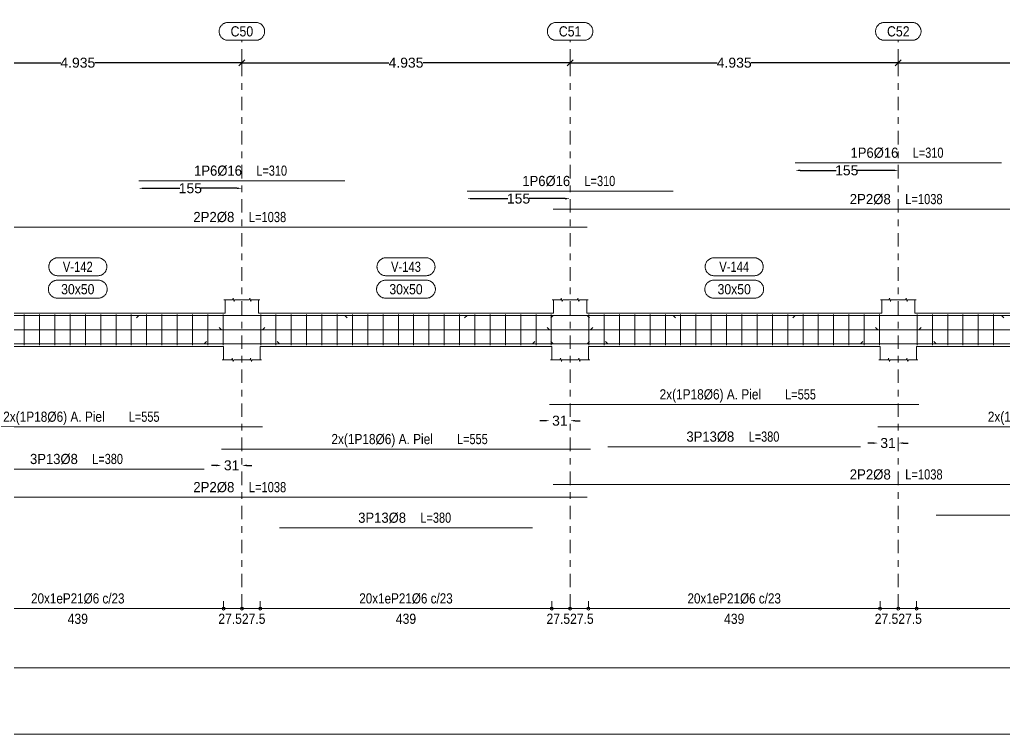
# Model space of a CAD drawing. Header units: millimetres. Extents: x 2 to 158, y -69 to 77.
# Drawn here: x 81.11 to 95.91, y 2.99 to 13.73 of the extents above; entities that cross this region are included whole.
import ezdxf
from ezdxf.enums import TextEntityAlignment as Align

# ---------------------------------------------------------------- set-up
doc = ezdxf.new("R2010")
doc.units = ezdxf.units.MM
doc.linetypes.add('CYPE_RAYAPUNTO', pattern=[0.4125, 0.2025, -0.105, 0, -0.105])
for name, color, linetype, lineweight in [('ALZ_ARM_LONG_ARM_TEXTOS', 3, 'Continuous', 9), ('ALZ_ARM_LONG_TXT_LONG', 3, 'Continuous', 9), ('ALZ_ARM_TRANS_TXT_EST', 3, 'Continuous', 9), ('ALZ_CONT_NUDOS', 122, 'Continuous', 9), ('ALZ_CONT_VIG_HORMIGON', 2, 'Continuous', 9), ('ALZ_COT_COT_ARM', 3, 'Continuous', 0), ('ALZ_COT_COT_EST', 3, 'Continuous', 0), ('ALZ_COT_COT_LIN_APOYOS', 2, 'CYPE_RAYAPUNTO', 0), ('ALZ_COT_LONGITUD_PROYECTADA', 122, 'Continuous', 0), ('ALZ_COT_TEXTOS_ESTRIBOS', 122, 'Continuous', 0), ('ALZ_REF_COT_LIN_AUX_COTA', 2, 'CYPE_RAYAPUNTO', 9), ('ALZ_REF_REF_NOMBRE', 3, 'Continuous', 9), ('ALZ_REF_REF_REFERENCIA', 3, 'Continuous', 9), ('ALZ_REF_TEXTO_REF_NOMBRE', 3, 'Continuous', 9), ('ALZ_REF_TEXTO_REF_REFERENCIA', 3, 'Continuous', 9), ('ARM_LONGITUDINAL_Ø16', 212, 'Continuous', 9), ('ARM_LONGITUDINAL_Ø6', 151, 'Continuous', 9), ('ARM_LONGITUDINAL_Ø8', 32, 'Continuous', 9), ('ARM_TRANSVERSAL_Ø6', 151, 'Continuous', 9), ('RECUAD_LIMITES', 2, 'Continuous', 0), ('RECUAD_MARCO', 1, 'Continuous', 20)]:
    doc.layers.add(name, color=color, linetype=linetype, lineweight=lineweight)
doc.styles.add('CYPETXT_0.225_romans', font='arial.ttf', dxfattribs={"height": 0.15})
doc.styles.add('CYPETXT_romans', font='arial.ttf', dxfattribs={"height": 0.2})
doc.dimstyles.new('cype_arrow', dxfattribs={"dimtxt": 0.18, "dimasz": 0.075, "dimexe": 0.05625, "dimexo": 0.05625, "dimgap": 0, "dimtad": 0, "dimdec": 4, "dimzin": 0, "dimdsep": 46, "dimtxsty": 'CYPETXT_0.225_romans', "dimcen": 0.09, "dimadec": 0, "dimazin": 0, "dimtfac": 1, "dimtdec": 4, "dimtofl": 0, "dimtmove": 2, "dimatfit": 3, "dimfxl": 1, "dimtolj": 1, "dimtzin": 0, "dimarcsym": 0})
doc.dimstyles.new('cype_oblique', dxfattribs={"dimtxt": 0.18, "dimasz": 0.18, "dimexe": 0.05625, "dimexo": 0.05625, "dimgap": 0, "dimtad": 0, "dimdec": 4, "dimzin": 0, "dimdsep": 46, "dimtxsty": 'CYPETXT_0.225_romans', "dimblk": 'OBLIQUE', "dimtsz": 0.045, "dimcen": 0.09, "dimadec": 0, "dimazin": 0, "dimtfac": 1, "dimtdec": 4, "dimtofl": 0, "dimtmove": 2, "dimatfit": 3, "dimfxl": 1, "dimtolj": 1, "dimtzin": 0, "dimarcsym": 0})

# ---------------------------------------------------------------- blocks, each defined once
blk = doc.blocks.new('*D218')
at = {"layer": 'ALZ_COT_LONGITUD_PROYECTADA', "color": 0, "lineweight": -2, "transparency": 16777216}
for p, q in [((79.47, 13.041), (79.56, 13.131)), ((79.515, 13.086), (81.726, 13.086)), ((84.45, 13.086), (82.239, 13.086)), ((84.405, 13.041), (84.495, 13.131))]:
    blk.add_line(p, q, dxfattribs=at)
at = {"layer": 'Defpoints', "color": 0, "transparency": 16777216}
for p in [(79.515, 13.086), (79.515, 13.086), (84.45, 13.086)]:
    blk.add_point(p, dxfattribs=at)
at = {"layer": 'ALZ_COT_LONGITUD_PROYECTADA', "color": 0, "transparency": 16777216, "insert": (81.983, 13.086), "char_height": 0.15, "attachment_point": 5, "style": 'CYPETXT_0.225_romans'}
blk.add_mtext('\\A1;4.935', dxfattribs=at)
blk = doc.blocks.new('_OBLIQUE')
at = {"color": 0, "linetype": 'ByBlock', "lineweight": -2}
blk.add_line((-0.5, -0.5), (0.5, 0.5), dxfattribs=at)
blk = doc.blocks.new('*D219')
at = {"layer": 'ALZ_COT_LONGITUD_PROYECTADA', "color": 0, "lineweight": -2, "transparency": 16777216}
for p, q in [((84.405, 13.041), (84.495, 13.131)), ((84.45, 13.086), (86.661, 13.086)), ((89.385, 13.086), (87.174, 13.086)), ((89.34, 13.041), (89.43, 13.131))]:
    blk.add_line(p, q, dxfattribs=at)
at = {"layer": 'Defpoints', "color": 0, "transparency": 16777216}
for p in [(84.45, 13.086), (84.45, 13.086), (89.385, 13.086)]:
    blk.add_point(p, dxfattribs=at)
at = {"layer": 'ALZ_COT_LONGITUD_PROYECTADA', "color": 0, "transparency": 16777216, "insert": (86.918, 13.086), "char_height": 0.15, "attachment_point": 5, "style": 'CYPETXT_0.225_romans'}
blk.add_mtext('\\A1;4.935', dxfattribs=at)
blk = doc.blocks.new('*D220')
at = {"layer": 'ALZ_COT_LONGITUD_PROYECTADA', "color": 0, "lineweight": -2, "transparency": 16777216}
for p, q in [((89.34, 13.041), (89.43, 13.131)), ((89.385, 13.086), (91.596, 13.086)), ((94.32, 13.086), (92.109, 13.086)), ((94.275, 13.041), (94.365, 13.131))]:
    blk.add_line(p, q, dxfattribs=at)
at = {"layer": 'Defpoints', "color": 0, "transparency": 16777216}
for p in [(89.385, 13.086), (89.385, 13.086), (94.32, 13.086)]:
    blk.add_point(p, dxfattribs=at)
at = {"layer": 'ALZ_COT_LONGITUD_PROYECTADA', "color": 0, "transparency": 16777216, "insert": (91.853, 13.086), "char_height": 0.15, "attachment_point": 5, "style": 'CYPETXT_0.225_romans'}
blk.add_mtext('\\A1;4.935', dxfattribs=at)
blk = doc.blocks.new('*D221')
at = {"layer": 'ALZ_COT_LONGITUD_PROYECTADA', "color": 0, "lineweight": -2, "transparency": 16777216}
for p, q in [((94.275, 13.041), (94.365, 13.131)), ((94.32, 13.086), (96.531, 13.086)), ((99.255, 13.086), (97.044, 13.086)), ((99.21, 13.041), (99.3, 13.131))]:
    blk.add_line(p, q, dxfattribs=at)
at = {"layer": 'Defpoints', "color": 0, "transparency": 16777216}
for p in [(94.32, 13.086), (94.32, 13.086), (99.255, 13.086)]:
    blk.add_point(p, dxfattribs=at)
at = {"layer": 'ALZ_COT_LONGITUD_PROYECTADA', "color": 0, "transparency": 16777216, "insert": (96.788, 13.086), "char_height": 0.15, "attachment_point": 5, "style": 'CYPETXT_0.225_romans'}
blk.add_mtext('\\A1;4.935', dxfattribs=at)
blk = doc.blocks.new('*D229')
at = {"layer": 'ALZ_COT_COT_ARM', "color": 0, "lineweight": -2, "transparency": 16777216}
for p, q in [((84.068, 7.03), (83.993, 7.03)), ((84.525, 7.03), (84.6, 7.03))]:
    blk.add_line(p, q, dxfattribs=at)
at = {"layer": 'ALZ_COT_COT_ARM', "color": 0, "transparency": 16777216}
for points in [[(84.068, 7.042), (84.068, 7.017), (84.143, 7.03)], [(84.525, 7.042), (84.525, 7.017), (84.45, 7.03)]]:
    blk.add_solid(points, dxfattribs=at)
at = {"layer": 'Defpoints', "color": 0, "transparency": 16777216}
for p in [(84.143, 7.03), (84.45, 7.03), (84.45, 7.03)]:
    blk.add_point(p, dxfattribs=at)
at = {"layer": 'ALZ_COT_COT_ARM', "color": 0, "transparency": 16777216, "insert": (84.296, 7.03), "char_height": 0.15, "attachment_point": 5, "style": 'CYPETXT_0.225_romans'}
blk.add_mtext('\\A1;31', dxfattribs=at)
blk = doc.blocks.new('*D230')
at = {"layer": 'ALZ_COT_COT_ARM', "color": 0, "lineweight": -2, "transparency": 16777216}
for p, q in [((89.003, 7.702), (88.928, 7.702)), ((89.46, 7.702), (89.535, 7.702))]:
    blk.add_line(p, q, dxfattribs=at)
at = {"layer": 'ALZ_COT_COT_ARM', "color": 0, "transparency": 16777216}
for points in [[(89.003, 7.715), (89.003, 7.69), (89.078, 7.702)], [(89.46, 7.715), (89.46, 7.69), (89.385, 7.702)]]:
    blk.add_solid(points, dxfattribs=at)
at = {"layer": 'Defpoints', "color": 0, "transparency": 16777216}
for p in [(89.078, 7.702), (89.385, 7.702), (89.385, 7.702)]:
    blk.add_point(p, dxfattribs=at)
at = {"layer": 'ALZ_COT_COT_ARM', "color": 0, "transparency": 16777216, "insert": (89.231, 7.702), "char_height": 0.15, "attachment_point": 5, "style": 'CYPETXT_0.225_romans'}
blk.add_mtext('\\A1;31', dxfattribs=at)
blk = doc.blocks.new('*D231')
at = {"layer": 'ALZ_COT_COT_ARM', "color": 0, "lineweight": -2, "transparency": 16777216}
for p, q in [((93.938, 7.366), (93.863, 7.366)), ((94.395, 7.366), (94.47, 7.366))]:
    blk.add_line(p, q, dxfattribs=at)
at = {"layer": 'ALZ_COT_COT_ARM', "color": 0, "transparency": 16777216}
for points in [[(93.938, 7.378), (93.938, 7.353), (94.013, 7.366)], [(94.395, 7.378), (94.395, 7.353), (94.32, 7.366)]]:
    blk.add_solid(points, dxfattribs=at)
at = {"layer": 'Defpoints', "color": 0, "transparency": 16777216}
for p in [(94.013, 7.366), (94.32, 7.366), (94.32, 7.366)]:
    blk.add_point(p, dxfattribs=at)
at = {"layer": 'ALZ_COT_COT_ARM', "color": 0, "transparency": 16777216, "insert": (94.166, 7.366), "char_height": 0.15, "attachment_point": 5, "style": 'CYPETXT_0.225_romans'}
blk.add_mtext('\\A1;31', dxfattribs=at)
blk = doc.blocks.new('*D239')
at = {"layer": 'ALZ_COT_COT_ARM', "color": 0, "lineweight": -2, "transparency": 16777216}
for p, q in [((82.975, 11.198), (83.516, 11.198)), ((84.375, 11.198), (83.834, 11.198))]:
    blk.add_line(p, q, dxfattribs=at)
at = {"layer": 'ALZ_COT_COT_ARM', "color": 0, "transparency": 16777216}
for points in [[(82.975, 11.21), (82.975, 11.185), (82.9, 11.198)], [(84.375, 11.21), (84.375, 11.185), (84.45, 11.198)]]:
    blk.add_solid(points, dxfattribs=at)
at = {"layer": 'Defpoints', "color": 0, "transparency": 16777216}
for p in [(82.9, 11.198), (84.45, 11.198), (84.45, 11.198)]:
    blk.add_point(p, dxfattribs=at)
at = {"layer": 'ALZ_COT_COT_ARM', "color": 0, "transparency": 16777216, "insert": (83.675, 11.198), "char_height": 0.15, "attachment_point": 5, "style": 'CYPETXT_0.225_romans'}
blk.add_mtext('\\A1;155', dxfattribs=at)
blk = doc.blocks.new('*D240')
at = {"layer": 'ALZ_COT_COT_ARM', "color": 0, "lineweight": -2, "transparency": 16777216}
for p, q in [((87.91, 11.042), (88.451, 11.042)), ((89.31, 11.042), (88.769, 11.042))]:
    blk.add_line(p, q, dxfattribs=at)
at = {"layer": 'ALZ_COT_COT_ARM', "color": 0, "transparency": 16777216}
for points in [[(87.91, 11.054), (87.91, 11.029), (87.835, 11.042)], [(89.31, 11.054), (89.31, 11.029), (89.385, 11.042)]]:
    blk.add_solid(points, dxfattribs=at)
at = {"layer": 'Defpoints', "color": 0, "transparency": 16777216}
for p in [(87.835, 11.042), (89.385, 11.042), (89.385, 11.042)]:
    blk.add_point(p, dxfattribs=at)
at = {"layer": 'ALZ_COT_COT_ARM', "color": 0, "transparency": 16777216, "insert": (88.61, 11.042), "char_height": 0.15, "attachment_point": 5, "style": 'CYPETXT_0.225_romans'}
blk.add_mtext('\\A1;155', dxfattribs=at)
blk = doc.blocks.new('*D241')
at = {"layer": 'ALZ_COT_COT_ARM', "color": 0, "lineweight": -2, "transparency": 16777216}
for p, q in [((92.845, 11.467), (93.386, 11.467)), ((94.245, 11.467), (93.704, 11.467))]:
    blk.add_line(p, q, dxfattribs=at)
at = {"layer": 'ALZ_COT_COT_ARM', "color": 0, "transparency": 16777216}
for points in [[(92.845, 11.48), (92.845, 11.455), (92.77, 11.467)], [(94.245, 11.48), (94.245, 11.455), (94.32, 11.467)]]:
    blk.add_solid(points, dxfattribs=at)
at = {"layer": 'Defpoints', "color": 0, "transparency": 16777216}
for p in [(92.77, 11.467), (94.32, 11.467), (94.32, 11.467)]:
    blk.add_point(p, dxfattribs=at)
at = {"layer": 'ALZ_COT_COT_ARM', "color": 0, "transparency": 16777216, "insert": (93.545, 11.467), "char_height": 0.15, "attachment_point": 5, "style": 'CYPETXT_0.225_romans'}
blk.add_mtext('\\A1;155', dxfattribs=at)

msp = doc.modelspace()

# ---------------------------------------------------------------- linework, layer by layer
at = {"layer": 'ALZ_CONT_NUDOS'}
for p, q in [((84.20015, 9.32004), (84.20015, 9.52004)), ((84.70015, 9.32004), (84.70015, 9.52004)), ((89.13515, 9.32004), (89.13515, 9.52004)), ((89.63515, 9.32004), (89.63515, 9.52004)), ((94.07015, 9.32004), (94.07015, 9.52004)), ((94.57015, 9.32004), (94.57015, 9.52004)), ((84.17515, 9.32004), (84.20015, 9.32004)), ((84.72515, 9.32004), (84.70015, 9.32004)), ((89.11015, 9.32004), (89.13515, 9.32004)), ((89.66015, 9.32004), (89.63515, 9.32004)), ((94.04515, 9.32004), (94.07015, 9.32004)), ((94.59515, 9.32004), (94.57015, 9.32004)), ((84.17515, 8.82004), (84.17515, 8.62004)), ((84.72515, 8.82004), (84.72515, 8.62004)), ((89.11015, 8.82004), (89.11015, 8.62004)), ((89.66015, 8.82004), (89.66015, 8.62004)), ((94.04515, 8.82004), (94.04515, 8.62004)), ((94.59515, 8.82004), (94.59515, 8.62004))]:
    msp.add_line(p, q, dxfattribs=at)
for points in [[(84.18015, 9.52004), (84.31015, 9.52004), (84.31765, 9.54504), (84.33265, 9.49504), (84.34015, 9.52004), (84.47015, 9.52004)], [(84.43015, 9.52004), (84.56015, 9.52004), (84.56765, 9.54504), (84.58265, 9.49504), (84.59015, 9.52004), (84.72015, 9.52004)], [(89.11515, 9.52004), (89.24515, 9.52004), (89.25265, 9.54504), (89.26765, 9.49504), (89.27515, 9.52004), (89.40515, 9.52004)], [(89.36515, 9.52004), (89.49515, 9.52004), (89.50265, 9.54504), (89.51765, 9.49504), (89.52515, 9.52004), (89.65515, 9.52004)], [(94.05015, 9.52004), (94.18015, 9.52004), (94.18765, 9.54504), (94.20265, 9.49504), (94.21015, 9.52004), (94.34015, 9.52004)], [(94.30015, 9.52004), (94.43015, 9.52004), (94.43765, 9.54504), (94.45265, 9.49504), (94.46015, 9.52004), (94.59015, 9.52004)], [(84.15515, 8.62004), (84.29765, 8.62004), (84.30515, 8.64504), (84.32015, 8.59504), (84.32765, 8.62004), (84.47015, 8.62004)], [(84.43015, 8.62004), (84.57265, 8.62004), (84.58015, 8.64504), (84.59515, 8.59504), (84.60265, 8.62004), (84.74515, 8.62004)], [(89.09015, 8.62004), (89.23265, 8.62004), (89.24015, 8.64504), (89.25515, 8.59504), (89.26265, 8.62004), (89.40515, 8.62004)], [(89.36515, 8.62004), (89.50765, 8.62004), (89.51515, 8.64504), (89.53015, 8.59504), (89.53765, 8.62004), (89.68015, 8.62004)], [(94.02515, 8.62004), (94.16765, 8.62004), (94.17515, 8.64504), (94.19015, 8.59504), (94.19765, 8.62004), (94.34015, 8.62004)], [(94.30015, 8.62004), (94.44265, 8.62004), (94.45015, 8.64504), (94.46515, 8.59504), (94.47265, 8.62004), (94.61515, 8.62004)]]:
    msp.add_lwpolyline(points, dxfattribs=at)
at = {"layer": 'ALZ_CONT_VIG_HORMIGON'}
for p, q in [((79.79015, 9.32004), (84.17515, 9.32004)), ((84.72515, 9.32004), (89.11015, 9.32004)), ((89.66015, 9.32004), (94.04515, 9.32004)), ((94.59515, 9.32004), (98.98015, 9.32004)), ((79.79015, 8.82004), (84.17515, 8.82004)), ((84.72515, 8.82004), (89.11015, 8.82004)), ((89.66015, 8.82004), (94.04515, 8.82004)), ((94.59515, 8.82004), (98.98015, 8.82004))]:
    msp.add_line(p, q, dxfattribs=at)
at = {"layer": 'ALZ_COT_COT_EST'}
for p, q in [((84.17515, 4.87622), (84.17515, 4.98872)), ((84.45015, 4.87622), (84.45015, 4.98872)), ((84.72515, 4.87622), (84.72515, 4.98872)), ((89.11015, 4.87622), (89.11015, 4.98872)), ((89.38515, 4.87622), (89.38515, 4.98872)), ((89.66015, 4.87622), (89.66015, 4.98872)), ((94.04515, 4.87622), (94.04515, 4.98872)), ((94.32015, 4.87622), (94.32015, 4.98872)), ((94.59515, 4.87622), (94.59515, 4.98872))]:
    msp.add_line(p, q, dxfattribs=at)
for points in [[(79.79015, 4.87622), (84.17515, 4.87622), (84.17515, 4.98872)], [(84.17515, 4.87622), (84.45015, 4.87622), (84.45015, 4.98872)], [(84.45015, 4.87622), (84.72515, 4.87622), (84.72515, 4.98872)], [(84.72515, 4.87622), (89.11015, 4.87622), (89.11015, 4.98872)], [(89.11015, 4.87622), (89.38515, 4.87622), (89.38515, 4.98872)], [(89.38515, 4.87622), (89.66015, 4.87622), (89.66015, 4.98872)], [(89.66015, 4.87622), (94.04515, 4.87622), (94.04515, 4.98872)], [(94.04515, 4.87622), (94.32015, 4.87622), (94.32015, 4.98872)], [(94.32015, 4.87622), (94.59515, 4.87622), (94.59515, 4.98872)], [(94.59515, 4.87622), (98.98015, 4.87622), (98.98015, 4.98872)]]:
    msp.add_lwpolyline(points, dxfattribs=at)
for centre in [(84.17515, 4.87622), (84.17515, 4.87622), (84.45015, 4.87622), (84.45015, 4.87622), (84.72515, 4.87622), (84.72515, 4.87622), (89.11015, 4.87622), (89.11015, 4.87622), (89.38515, 4.87622), (89.38515, 4.87622), (89.66015, 4.87622), (89.66015, 4.87622), (94.04515, 4.87622), (94.04515, 4.87622), (94.32015, 4.87622), (94.32015, 4.87622), (94.59515, 4.87622), (94.59515, 4.87622)]:
    msp.add_circle(centre, 0.0225, dxfattribs=at)
at = {"layer": 'ALZ_COT_COT_LIN_APOYOS'}
for p, q in [((84.45015, 13.08585), (84.45015, 4.87622)), ((89.38515, 13.08585), (89.38515, 4.87622)), ((94.32015, 13.08585), (94.32015, 4.87622))]:
    msp.add_line(p, q, dxfattribs=at)
at = {"layer": 'ALZ_REF_COT_LIN_AUX_COTA'}
for p, q in [((84.45015, 13.08585), (84.45015, 13.42335)), ((89.38515, 13.08585), (89.38515, 13.42335)), ((94.32015, 13.08585), (94.32015, 13.42335))]:
    msp.add_line(p, q, dxfattribs=at)
at = {"layer": 'ALZ_REF_REF_NOMBRE'}
for points in [[(82.28415, 10.15254), (82.29316, 10.15224), (82.30214, 10.15134), (82.31104, 10.14984), (82.31981, 10.14774), (82.32843, 10.14507), (82.33685, 10.14183), (82.34503, 10.13803), (82.35295, 10.13369), (82.36055, 10.12884), (82.36781, 10.12349), (82.3747, 10.11766), (82.38119, 10.11139), (82.38724, 10.1047), (82.39283, 10.09762), (82.39794, 10.09018), (82.40254, 10.08242), (82.40661, 10.07437), (82.41013, 10.06606), (82.41309, 10.05754), (82.41547, 10.04884), (82.41727, 10.03999), (82.41847, 10.03105), (82.41907, 10.02205), (82.41907, 10.01303), (82.41847, 10.00403), (82.41727, 9.99509), (82.41547, 9.98624), (82.41309, 9.97754), (82.41013, 9.96902), (82.40661, 9.96071), (82.40254, 9.95266), (82.39794, 9.9449), (82.39283, 9.93746), (82.38724, 9.93038), (82.38119, 9.92369), (82.3747, 9.91742), (82.36781, 9.91159), (82.36055, 9.90624), (82.35295, 9.90139), (82.34503, 9.89705), (82.33685, 9.89325), (82.32843, 9.89001), (82.31981, 9.88734), (82.31104, 9.88525), (82.30214, 9.88374), (82.29316, 9.88284), (82.28415, 9.88254), (81.68115, 9.88254), (81.67213, 9.88284), (81.66315, 9.88374), (81.65426, 9.88525), (81.64548, 9.88734), (81.63686, 9.89001), (81.62845, 9.89325), (81.62026, 9.89705), (81.61235, 9.90139), (81.60474, 9.90624), (81.59748, 9.91159), (81.59059, 9.91742), (81.58411, 9.92369), (81.57805, 9.93038), (81.57246, 9.93746), (81.56736, 9.9449), (81.56276, 9.95266), (81.55869, 9.96071), (81.55517, 9.96902), (81.55221, 9.97754), (81.54983, 9.98624), (81.54803, 9.99509), (81.54683, 10.00403), (81.54622, 10.01303), (81.54622, 10.02205), (81.54683, 10.03105), (81.54803, 10.03999), (81.54983, 10.04884), (81.55221, 10.05754), (81.55517, 10.06606), (81.55869, 10.07437), (81.56276, 10.08242), (81.56736, 10.09018), (81.57246, 10.09762), (81.57805, 10.1047), (81.58411, 10.11139), (81.59059, 10.11766), (81.59748, 10.12349), (81.60474, 10.12884), (81.61235, 10.13369), (81.62026, 10.13803), (81.62845, 10.14183), (81.63686, 10.14507), (81.64548, 10.14774), (81.65426, 10.14984), (81.66315, 10.15134), (81.67213, 10.15224), (81.68115, 10.15254), (82.28415, 10.15254)], [(87.21915, 10.15254), (87.22816, 10.15224), (87.23714, 10.15134), (87.24604, 10.14984), (87.25481, 10.14774), (87.26343, 10.14507), (87.27185, 10.14183), (87.28003, 10.13803), (87.28795, 10.13369), (87.29555, 10.12884), (87.30281, 10.12349), (87.3097, 10.11766), (87.31619, 10.11139), (87.32224, 10.1047), (87.32783, 10.09762), (87.33294, 10.09018), (87.33754, 10.08242), (87.34161, 10.07437), (87.34513, 10.06606), (87.34809, 10.05754), (87.35047, 10.04884), (87.35227, 10.03999), (87.35347, 10.03105), (87.35407, 10.02205), (87.35407, 10.01303), (87.35347, 10.00403), (87.35227, 9.99509), (87.35047, 9.98624), (87.34809, 9.97754), (87.34513, 9.96902), (87.34161, 9.96071), (87.33754, 9.95266), (87.33294, 9.9449), (87.32783, 9.93746), (87.32224, 9.93038), (87.31619, 9.92369), (87.3097, 9.91742), (87.30281, 9.91159), (87.29555, 9.90624), (87.28795, 9.90139), (87.28003, 9.89705), (87.27185, 9.89325), (87.26343, 9.89001), (87.25481, 9.88734), (87.24604, 9.88525), (87.23714, 9.88374), (87.22816, 9.88284), (87.21915, 9.88254), (86.61615, 9.88254), (86.60713, 9.88284), (86.59815, 9.88374), (86.58926, 9.88525), (86.58048, 9.88734), (86.57186, 9.89001), (86.56345, 9.89325), (86.55526, 9.89705), (86.54735, 9.90139), (86.53974, 9.90624), (86.53248, 9.91159), (86.52559, 9.91742), (86.51911, 9.92369), (86.51305, 9.93038), (86.50746, 9.93746), (86.50236, 9.9449), (86.49776, 9.95266), (86.49369, 9.96071), (86.49017, 9.96902), (86.48721, 9.97754), (86.48483, 9.98624), (86.48303, 9.99509), (86.48183, 10.00403), (86.48122, 10.01303), (86.48122, 10.02205), (86.48183, 10.03105), (86.48303, 10.03999), (86.48483, 10.04884), (86.48721, 10.05754), (86.49017, 10.06606), (86.49369, 10.07437), (86.49776, 10.08242), (86.50236, 10.09018), (86.50746, 10.09762), (86.51305, 10.1047), (86.51911, 10.11139), (86.52559, 10.11766), (86.53248, 10.12349), (86.53974, 10.12884), (86.54735, 10.13369), (86.55526, 10.13803), (86.56345, 10.14183), (86.57186, 10.14507), (86.58048, 10.14774), (86.58926, 10.14984), (86.59815, 10.15134), (86.60713, 10.15224), (86.61615, 10.15254), (87.21915, 10.15254)], [(92.15415, 10.15254), (92.16316, 10.15224), (92.17214, 10.15134), (92.18104, 10.14984), (92.18981, 10.14774), (92.19843, 10.14507), (92.20685, 10.14183), (92.21503, 10.13803), (92.22295, 10.13369), (92.23055, 10.12884), (92.23781, 10.12349), (92.2447, 10.11766), (92.25119, 10.11139), (92.25724, 10.1047), (92.26283, 10.09762), (92.26794, 10.09018), (92.27254, 10.08242), (92.27661, 10.07437), (92.28013, 10.06606), (92.28309, 10.05754), (92.28547, 10.04884), (92.28727, 10.03999), (92.28847, 10.03105), (92.28907, 10.02205), (92.28907, 10.01303), (92.28847, 10.00403), (92.28727, 9.99509), (92.28547, 9.98624), (92.28309, 9.97754), (92.28013, 9.96902), (92.27661, 9.96071), (92.27254, 9.95266), (92.26794, 9.9449), (92.26283, 9.93746), (92.25724, 9.93038), (92.25119, 9.92369), (92.2447, 9.91742), (92.23781, 9.91159), (92.23055, 9.90624), (92.22295, 9.90139), (92.21503, 9.89705), (92.20685, 9.89325), (92.19843, 9.89001), (92.18981, 9.88734), (92.18104, 9.88525), (92.17214, 9.88374), (92.16316, 9.88284), (92.15415, 9.88254), (91.55115, 9.88254), (91.54213, 9.88284), (91.53315, 9.88374), (91.52426, 9.88525), (91.51548, 9.88734), (91.50686, 9.89001), (91.49845, 9.89325), (91.49026, 9.89705), (91.48235, 9.90139), (91.47474, 9.90624), (91.46748, 9.91159), (91.46059, 9.91742), (91.45411, 9.92369), (91.44805, 9.93038), (91.44246, 9.93746), (91.43736, 9.9449), (91.43276, 9.95266), (91.42869, 9.96071), (91.42517, 9.96902), (91.42221, 9.97754), (91.41983, 9.98624), (91.41803, 9.99509), (91.41683, 10.00403), (91.41622, 10.01303), (91.41622, 10.02205), (91.41683, 10.03105), (91.41803, 10.03999), (91.41983, 10.04884), (91.42221, 10.05754), (91.42517, 10.06606), (91.42869, 10.07437), (91.43276, 10.08242), (91.43736, 10.09018), (91.44246, 10.09762), (91.44805, 10.1047), (91.45411, 10.11139), (91.46059, 10.11766), (91.46748, 10.12349), (91.47474, 10.12884), (91.48235, 10.13369), (91.49026, 10.13803), (91.49845, 10.14183), (91.50686, 10.14507), (91.51548, 10.14774), (91.52426, 10.14984), (91.53315, 10.15134), (91.54213, 10.15224), (91.55115, 10.15254), (92.15415, 10.15254)], [(82.28977, 9.81504), (82.29879, 9.81474), (82.30777, 9.81384), (82.31666, 9.81234), (82.32544, 9.81024), (82.33406, 9.80757), (82.34248, 9.80433), (82.35066, 9.80053), (82.35857, 9.79619), (82.36618, 9.79134), (82.37344, 9.78599), (82.38033, 9.78016), (82.38681, 9.77389), (82.39287, 9.7672), (82.39846, 9.76012), (82.40356, 9.75268), (82.40816, 9.74492), (82.41223, 9.73687), (82.41575, 9.72856), (82.41871, 9.72004), (82.4211, 9.71134), (82.42289, 9.70249), (82.42409, 9.69355), (82.4247, 9.68455), (82.4247, 9.67553), (82.42409, 9.66653), (82.42289, 9.65759), (82.4211, 9.64874), (82.41871, 9.64004), (82.41575, 9.63152), (82.41223, 9.62321), (82.40816, 9.61516), (82.40356, 9.6074), (82.39846, 9.59996), (82.39287, 9.59288), (82.38681, 9.58619), (82.38033, 9.57992), (82.37344, 9.57409), (82.36618, 9.56874), (82.35857, 9.56389), (82.35066, 9.55955), (82.34248, 9.55575), (82.33406, 9.55251), (82.32544, 9.54984), (82.31666, 9.54775), (82.30777, 9.54624), (82.29879, 9.54534), (82.28977, 9.54504), (81.67552, 9.54504), (81.66651, 9.54534), (81.65753, 9.54624), (81.64863, 9.54775), (81.63986, 9.54984), (81.63124, 9.55251), (81.62282, 9.55575), (81.61464, 9.55955), (81.60672, 9.56389), (81.59912, 9.56874), (81.59186, 9.57409), (81.58497, 9.57992), (81.57848, 9.58619), (81.57243, 9.59288), (81.56684, 9.59996), (81.56173, 9.6074), (81.55713, 9.61516), (81.55307, 9.62321), (81.54954, 9.63152), (81.54658, 9.64004), (81.5442, 9.64874), (81.5424, 9.65759), (81.5412, 9.66653), (81.5406, 9.67553), (81.5406, 9.68455), (81.5412, 9.69355), (81.5424, 9.70249), (81.5442, 9.71134), (81.54658, 9.72004), (81.54954, 9.72856), (81.55307, 9.73687), (81.55713, 9.74492), (81.56173, 9.75268), (81.56684, 9.76012), (81.57243, 9.7672), (81.57848, 9.77389), (81.58497, 9.78016), (81.59186, 9.78599), (81.59912, 9.79134), (81.60672, 9.79619), (81.61464, 9.80053), (81.62282, 9.80433), (81.63124, 9.80757), (81.63986, 9.81024), (81.64863, 9.81234), (81.65753, 9.81384), (81.66651, 9.81474), (81.67552, 9.81504), (82.28977, 9.81504)], [(87.22477, 9.81504), (87.23379, 9.81474), (87.24277, 9.81384), (87.25166, 9.81234), (87.26044, 9.81024), (87.26906, 9.80757), (87.27748, 9.80433), (87.28566, 9.80053), (87.29357, 9.79619), (87.30118, 9.79134), (87.30844, 9.78599), (87.31533, 9.78016), (87.32181, 9.77389), (87.32787, 9.7672), (87.33346, 9.76012), (87.33856, 9.75268), (87.34316, 9.74492), (87.34723, 9.73687), (87.35075, 9.72856), (87.35371, 9.72004), (87.3561, 9.71134), (87.35789, 9.70249), (87.35909, 9.69355), (87.3597, 9.68455), (87.3597, 9.67553), (87.35909, 9.66653), (87.35789, 9.65759), (87.3561, 9.64874), (87.35371, 9.64004), (87.35075, 9.63152), (87.34723, 9.62321), (87.34316, 9.61516), (87.33856, 9.6074), (87.33346, 9.59996), (87.32787, 9.59288), (87.32181, 9.58619), (87.31533, 9.57992), (87.30844, 9.57409), (87.30118, 9.56874), (87.29357, 9.56389), (87.28566, 9.55955), (87.27748, 9.55575), (87.26906, 9.55251), (87.26044, 9.54984), (87.25166, 9.54775), (87.24277, 9.54624), (87.23379, 9.54534), (87.22477, 9.54504), (86.61052, 9.54504), (86.60151, 9.54534), (86.59253, 9.54624), (86.58363, 9.54775), (86.57486, 9.54984), (86.56624, 9.55251), (86.55782, 9.55575), (86.54964, 9.55955), (86.54172, 9.56389), (86.53412, 9.56874), (86.52686, 9.57409), (86.51997, 9.57992), (86.51348, 9.58619), (86.50743, 9.59288), (86.50184, 9.59996), (86.49673, 9.6074), (86.49213, 9.61516), (86.48807, 9.62321), (86.48454, 9.63152), (86.48158, 9.64004), (86.4792, 9.64874), (86.4774, 9.65759), (86.4762, 9.66653), (86.4756, 9.67553), (86.4756, 9.68455), (86.4762, 9.69355), (86.4774, 9.70249), (86.4792, 9.71134), (86.48158, 9.72004), (86.48454, 9.72856), (86.48807, 9.73687), (86.49213, 9.74492), (86.49673, 9.75268), (86.50184, 9.76012), (86.50743, 9.7672), (86.51348, 9.77389), (86.51997, 9.78016), (86.52686, 9.78599), (86.53412, 9.79134), (86.54172, 9.79619), (86.54964, 9.80053), (86.55782, 9.80433), (86.56624, 9.80757), (86.57486, 9.81024), (86.58363, 9.81234), (86.59253, 9.81384), (86.60151, 9.81474), (86.61052, 9.81504), (87.22477, 9.81504)], [(92.15977, 9.81504), (92.16879, 9.81474), (92.17777, 9.81384), (92.18666, 9.81234), (92.19544, 9.81024), (92.20406, 9.80757), (92.21248, 9.80433), (92.22066, 9.80053), (92.22857, 9.79619), (92.23618, 9.79134), (92.24344, 9.78599), (92.25033, 9.78016), (92.25681, 9.77389), (92.26287, 9.7672), (92.26846, 9.76012), (92.27356, 9.75268), (92.27816, 9.74492), (92.28223, 9.73687), (92.28575, 9.72856), (92.28871, 9.72004), (92.2911, 9.71134), (92.29289, 9.70249), (92.29409, 9.69355), (92.2947, 9.68455), (92.2947, 9.67553), (92.29409, 9.66653), (92.29289, 9.65759), (92.2911, 9.64874), (92.28871, 9.64004), (92.28575, 9.63152), (92.28223, 9.62321), (92.27816, 9.61516), (92.27356, 9.6074), (92.26846, 9.59996), (92.26287, 9.59288), (92.25681, 9.58619), (92.25033, 9.57992), (92.24344, 9.57409), (92.23618, 9.56874), (92.22857, 9.56389), (92.22066, 9.55955), (92.21248, 9.55575), (92.20406, 9.55251), (92.19544, 9.54984), (92.18666, 9.54775), (92.17777, 9.54624), (92.16879, 9.54534), (92.15977, 9.54504), (91.54552, 9.54504), (91.53651, 9.54534), (91.52753, 9.54624), (91.51863, 9.54775), (91.50986, 9.54984), (91.50124, 9.55251), (91.49282, 9.55575), (91.48464, 9.55955), (91.47672, 9.56389), (91.46912, 9.56874), (91.46186, 9.57409), (91.45497, 9.57992), (91.44848, 9.58619), (91.44243, 9.59288), (91.43684, 9.59996), (91.43173, 9.6074), (91.42713, 9.61516), (91.42307, 9.62321), (91.41954, 9.63152), (91.41658, 9.64004), (91.4142, 9.64874), (91.4124, 9.65759), (91.4112, 9.66653), (91.4106, 9.67553), (91.4106, 9.68455), (91.4112, 9.69355), (91.4124, 9.70249), (91.4142, 9.71134), (91.41658, 9.72004), (91.41954, 9.72856), (91.42307, 9.73687), (91.42713, 9.74492), (91.43173, 9.75268), (91.43684, 9.76012), (91.44243, 9.7672), (91.44848, 9.77389), (91.45497, 9.78016), (91.46186, 9.78599), (91.46912, 9.79134), (91.47672, 9.79619), (91.48464, 9.80053), (91.49282, 9.80433), (91.50124, 9.80757), (91.50986, 9.81024), (91.51863, 9.81234), (91.52753, 9.81384), (91.53651, 9.81474), (91.54552, 9.81504), (92.15977, 9.81504)]]:
    msp.add_lwpolyline(points, close=True, dxfattribs=at)
at = {"layer": 'ALZ_REF_REF_REFERENCIA'}
for points in [[(84.65715, 13.69335), (84.66616, 13.69305), (84.67514, 13.69215), (84.68404, 13.69065), (84.69281, 13.68856), (84.70143, 13.68588), (84.70985, 13.68264), (84.71803, 13.67884), (84.72595, 13.67451), (84.73355, 13.66965), (84.74081, 13.6643), (84.7477, 13.65848), (84.75419, 13.6522), (84.76024, 13.64551), (84.76583, 13.63843), (84.77094, 13.63099), (84.77554, 13.62323), (84.77961, 13.61518), (84.78313, 13.60687), (84.78609, 13.59835), (84.78847, 13.58965), (84.79027, 13.58081), (84.79147, 13.57187), (84.79207, 13.56286), (84.79207, 13.55384), (84.79147, 13.54484), (84.79027, 13.5359), (84.78847, 13.52706), (84.78609, 13.51836), (84.78313, 13.50983), (84.77961, 13.50153), (84.77554, 13.49348), (84.77094, 13.48571), (84.76583, 13.47827), (84.76024, 13.47119), (84.75419, 13.4645), (84.7477, 13.45823), (84.74081, 13.45241), (84.73355, 13.44705), (84.72595, 13.4422), (84.71803, 13.43786), (84.70985, 13.43407), (84.70143, 13.43082), (84.69281, 13.42815), (84.68404, 13.42606), (84.67514, 13.42456), (84.66616, 13.42366), (84.65715, 13.42335), (84.24315, 13.42335), (84.23413, 13.42366), (84.22515, 13.42456), (84.21626, 13.42606), (84.20748, 13.42815), (84.19886, 13.43082), (84.19045, 13.43407), (84.18226, 13.43786), (84.17435, 13.4422), (84.16674, 13.44705), (84.15948, 13.45241), (84.15259, 13.45823), (84.14611, 13.4645), (84.14005, 13.47119), (84.13446, 13.47827), (84.12936, 13.48571), (84.12476, 13.49348), (84.12069, 13.50153), (84.11717, 13.50983), (84.11421, 13.51836), (84.11183, 13.52706), (84.11003, 13.5359), (84.10883, 13.54484), (84.10822, 13.55384), (84.10822, 13.56286), (84.10883, 13.57187), (84.11003, 13.58081), (84.11183, 13.58965), (84.11421, 13.59835), (84.11717, 13.60687), (84.12069, 13.61518), (84.12476, 13.62323), (84.12936, 13.63099), (84.13446, 13.63843), (84.14005, 13.64551), (84.14611, 13.6522), (84.15259, 13.65848), (84.15948, 13.6643), (84.16674, 13.66965), (84.17435, 13.67451), (84.18226, 13.67884), (84.19045, 13.68264), (84.19886, 13.68588), (84.20748, 13.68856), (84.21626, 13.69065), (84.22515, 13.69215), (84.23413, 13.69305), (84.24315, 13.69335), (84.65715, 13.69335)], [(89.59215, 13.69335), (89.60116, 13.69305), (89.61014, 13.69215), (89.61904, 13.69065), (89.62781, 13.68856), (89.63643, 13.68588), (89.64485, 13.68264), (89.65303, 13.67884), (89.66095, 13.67451), (89.66855, 13.66965), (89.67581, 13.6643), (89.6827, 13.65848), (89.68919, 13.6522), (89.69524, 13.64551), (89.70083, 13.63843), (89.70594, 13.63099), (89.71054, 13.62323), (89.71461, 13.61518), (89.71813, 13.60687), (89.72109, 13.59835), (89.72347, 13.58965), (89.72527, 13.58081), (89.72647, 13.57187), (89.72707, 13.56286), (89.72707, 13.55384), (89.72647, 13.54484), (89.72527, 13.5359), (89.72347, 13.52706), (89.72109, 13.51836), (89.71813, 13.50983), (89.71461, 13.50153), (89.71054, 13.49348), (89.70594, 13.48571), (89.70083, 13.47827), (89.69524, 13.47119), (89.68919, 13.4645), (89.6827, 13.45823), (89.67581, 13.45241), (89.66855, 13.44705), (89.66095, 13.4422), (89.65303, 13.43786), (89.64485, 13.43407), (89.63643, 13.43082), (89.62781, 13.42815), (89.61904, 13.42606), (89.61014, 13.42456), (89.60116, 13.42366), (89.59215, 13.42335), (89.17815, 13.42335), (89.16913, 13.42366), (89.16015, 13.42456), (89.15126, 13.42606), (89.14248, 13.42815), (89.13386, 13.43082), (89.12545, 13.43407), (89.11726, 13.43786), (89.10935, 13.4422), (89.10174, 13.44705), (89.09448, 13.45241), (89.08759, 13.45823), (89.08111, 13.4645), (89.07505, 13.47119), (89.06946, 13.47827), (89.06436, 13.48571), (89.05976, 13.49348), (89.05569, 13.50153), (89.05217, 13.50983), (89.04921, 13.51836), (89.04683, 13.52706), (89.04503, 13.5359), (89.04383, 13.54484), (89.04322, 13.55384), (89.04322, 13.56286), (89.04383, 13.57187), (89.04503, 13.58081), (89.04683, 13.58965), (89.04921, 13.59835), (89.05217, 13.60687), (89.05569, 13.61518), (89.05976, 13.62323), (89.06436, 13.63099), (89.06946, 13.63843), (89.07505, 13.64551), (89.08111, 13.6522), (89.08759, 13.65848), (89.09448, 13.6643), (89.10174, 13.66965), (89.10935, 13.67451), (89.11726, 13.67884), (89.12545, 13.68264), (89.13386, 13.68588), (89.14248, 13.68856), (89.15126, 13.69065), (89.16015, 13.69215), (89.16913, 13.69305), (89.17815, 13.69335), (89.59215, 13.69335)], [(94.52715, 13.69335), (94.53616, 13.69305), (94.54514, 13.69215), (94.55404, 13.69065), (94.56281, 13.68856), (94.57143, 13.68588), (94.57985, 13.68264), (94.58803, 13.67884), (94.59595, 13.67451), (94.60355, 13.66965), (94.61081, 13.6643), (94.6177, 13.65848), (94.62419, 13.6522), (94.63024, 13.64551), (94.63583, 13.63843), (94.64094, 13.63099), (94.64554, 13.62323), (94.64961, 13.61518), (94.65313, 13.60687), (94.65609, 13.59835), (94.65847, 13.58965), (94.66027, 13.58081), (94.66147, 13.57187), (94.66207, 13.56286), (94.66207, 13.55384), (94.66147, 13.54484), (94.66027, 13.5359), (94.65847, 13.52706), (94.65609, 13.51836), (94.65313, 13.50983), (94.64961, 13.50153), (94.64554, 13.49348), (94.64094, 13.48571), (94.63583, 13.47827), (94.63024, 13.47119), (94.62419, 13.4645), (94.6177, 13.45823), (94.61081, 13.45241), (94.60355, 13.44705), (94.59595, 13.4422), (94.58803, 13.43786), (94.57985, 13.43407), (94.57143, 13.43082), (94.56281, 13.42815), (94.55404, 13.42606), (94.54514, 13.42456), (94.53616, 13.42366), (94.52715, 13.42335), (94.11315, 13.42335), (94.10413, 13.42366), (94.09515, 13.42456), (94.08626, 13.42606), (94.07748, 13.42815), (94.06886, 13.43082), (94.06045, 13.43407), (94.05226, 13.43786), (94.04435, 13.4422), (94.03674, 13.44705), (94.02948, 13.45241), (94.02259, 13.45823), (94.01611, 13.4645), (94.01005, 13.47119), (94.00446, 13.47827), (93.99936, 13.48571), (93.99476, 13.49348), (93.99069, 13.50153), (93.98717, 13.50983), (93.98421, 13.51836), (93.98183, 13.52706), (93.98003, 13.5359), (93.97883, 13.54484), (93.97822, 13.55384), (93.97822, 13.56286), (93.97883, 13.57187), (93.98003, 13.58081), (93.98183, 13.58965), (93.98421, 13.59835), (93.98717, 13.60687), (93.99069, 13.61518), (93.99476, 13.62323), (93.99936, 13.63099), (94.00446, 13.63843), (94.01005, 13.64551), (94.01611, 13.6522), (94.02259, 13.65848), (94.02948, 13.6643), (94.03674, 13.66965), (94.04435, 13.67451), (94.05226, 13.67884), (94.06045, 13.68264), (94.06886, 13.68588), (94.07748, 13.68856), (94.08626, 13.69065), (94.09515, 13.69215), (94.10413, 13.69305), (94.11315, 13.69335), (94.52715, 13.69335)]]:
    msp.add_lwpolyline(points, close=True, dxfattribs=at)
at = {"layer": 'ARM_LONGITUDINAL_Ø16'}
for p, q in [((82.90015, 9.28404), (82.86479, 9.24869)), ((86.00015, 9.28404), (86.0355, 9.24869)), ((87.83515, 9.28404), (87.79979, 9.24869)), ((90.93515, 9.28404), (90.9705, 9.24869)), ((92.77015, 9.28404), (92.73479, 9.24869)), ((95.87015, 9.28404), (95.9055, 9.24869))]:
    msp.add_line(p, q, dxfattribs=at)
for points in [[(92.77015, 11.57987), (95.87015, 11.57987)], [(82.90015, 11.31004), (86.00015, 11.31004)], [(87.83515, 11.15439), (90.93515, 11.15439)], [(82.90015, 9.28404), (86.00015, 9.28404)], [(87.83515, 9.28404), (90.93515, 9.28404)], [(92.77015, 9.28404), (95.87015, 9.28404)]]:
    msp.add_lwpolyline(points, dxfattribs=at)
at = {"layer": 'ARM_LONGITUDINAL_Ø6'}
for p, q in [((84.14265, 9.07004), (84.10729, 9.1054)), ((84.75765, 9.07004), (84.793, 9.1054)), ((89.07765, 9.07004), (89.04229, 9.1054)), ((89.69265, 9.07004), (89.728, 9.1054)), ((94.01265, 9.07004), (93.97729, 9.1054)), ((94.62765, 9.07004), (94.663, 9.1054))]:
    msp.add_line(p, q, dxfattribs=at)
for points in [[(79.20765, 9.07004), (84.75765, 9.07004)], [(84.14265, 9.07004), (89.69265, 9.07004)], [(89.07765, 9.07004), (94.62765, 9.07004)], [(94.01265, 9.07004), (99.56265, 9.07004)], [(89.07765, 7.94504), (94.62765, 7.94504)], [(79.20765, 7.60891), (84.75765, 7.60891)], [(94.01265, 7.60891), (99.56265, 7.60891)], [(84.14265, 7.27279), (89.69265, 7.27279)]]:
    msp.add_lwpolyline(points, dxfattribs=at)
at = {"layer": 'ARM_LONGITUDINAL_Ø8'}
for p, q in [((89.13015, 9.28404), (89.09479, 9.24869)), ((89.64015, 9.28404), (89.6755, 9.24869)), ((83.88265, 8.85604), (83.918, 8.8914)), ((85.01765, 8.85604), (84.98229, 8.8914)), ((88.81765, 8.85604), (88.853, 8.8914)), ((89.13015, 8.85604), (89.09479, 8.8914)), ((89.64015, 8.85604), (89.6755, 8.8914)), ((89.95265, 8.85604), (89.91729, 8.8914)), ((93.75265, 8.85604), (93.788, 8.8914)), ((94.88765, 8.85604), (94.85229, 8.8914))]:
    msp.add_line(p, q, dxfattribs=at)
for points in [[(89.13015, 10.88237), (99.51015, 10.88237)], [(79.26015, 10.61254), (89.64015, 10.61254)], [(79.26015, 9.28404), (89.64015, 9.28404)], [(89.13015, 9.28404), (99.51015, 9.28404)], [(79.26015, 8.85604), (89.64015, 8.85604)], [(80.08265, 8.85604), (83.88265, 8.85604)], [(85.01765, 8.85604), (88.81765, 8.85604)], [(89.13015, 8.85604), (99.51015, 8.85604)], [(89.95265, 8.85604), (93.75265, 8.85604)], [(94.88765, 8.85604), (98.68765, 8.85604)], [(89.95265, 7.30952), (93.75265, 7.30952)], [(80.08265, 6.97339), (83.88265, 6.97339)], [(89.13015, 6.74105), (99.51015, 6.74105)], [(79.26015, 6.54979), (89.64015, 6.54979)], [(94.88765, 6.28105), (98.68765, 6.28105)], [(85.01765, 6.08979), (88.81765, 6.08979)]]:
    msp.add_lwpolyline(points, dxfattribs=at)
at = {"layer": 'ARM_TRANSVERSAL_Ø6'}
for p, q in [((81.17765, 9.30004), (81.17765, 8.84004)), ((81.40765, 9.30004), (81.40765, 8.84004)), ((81.63765, 9.30004), (81.63765, 8.84004)), ((81.86765, 9.30004), (81.86765, 8.84004)), ((82.09765, 9.30004), (82.09765, 8.84004)), ((82.32765, 9.30004), (82.32765, 8.84004)), ((82.55765, 9.30004), (82.55765, 8.84004)), ((82.78765, 9.30004), (82.78765, 8.84004)), ((83.01765, 9.30004), (83.01765, 8.84004)), ((83.24765, 9.30004), (83.24765, 8.84004)), ((83.47765, 9.30004), (83.47765, 8.84004)), ((83.70765, 9.30004), (83.70765, 8.84004)), ((83.93765, 9.30004), (83.93765, 8.84004)), ((84.16765, 9.30004), (84.16765, 8.84004)), ((84.73265, 9.30004), (84.73265, 8.84004)), ((84.96265, 9.30004), (84.96265, 8.84004)), ((85.19265, 9.30004), (85.19265, 8.84004)), ((85.42265, 9.30004), (85.42265, 8.84004)), ((85.65265, 9.30004), (85.65265, 8.84004)), ((85.88265, 9.30004), (85.88265, 8.84004)), ((86.11265, 9.30004), (86.11265, 8.84004)), ((86.34265, 9.30004), (86.34265, 8.84004)), ((86.57265, 9.30004), (86.57265, 8.84004)), ((86.80265, 9.30004), (86.80265, 8.84004)), ((87.03265, 9.30004), (87.03265, 8.84004)), ((87.26265, 9.30004), (87.26265, 8.84004)), ((87.49265, 9.30004), (87.49265, 8.84004)), ((87.72265, 9.30004), (87.72265, 8.84004)), ((87.95265, 9.30004), (87.95265, 8.84004)), ((88.18265, 9.30004), (88.18265, 8.84004)), ((88.41265, 9.30004), (88.41265, 8.84004)), ((88.64265, 9.30004), (88.64265, 8.84004)), ((88.87265, 9.30004), (88.87265, 8.84004)), ((89.10265, 9.30004), (89.10265, 8.84004)), ((89.66765, 9.30004), (89.66765, 8.84004)), ((89.89765, 9.30004), (89.89765, 8.84004)), ((90.12765, 9.30004), (90.12765, 8.84004)), ((90.35765, 9.30004), (90.35765, 8.84004)), ((90.58765, 9.30004), (90.58765, 8.84004)), ((90.81765, 9.30004), (90.81765, 8.84004)), ((91.04765, 9.30004), (91.04765, 8.84004)), ((91.27765, 9.30004), (91.27765, 8.84004)), ((91.50765, 9.30004), (91.50765, 8.84004)), ((91.73765, 9.30004), (91.73765, 8.84004)), ((91.96765, 9.30004), (91.96765, 8.84004)), ((92.19765, 9.30004), (92.19765, 8.84004)), ((92.42765, 9.30004), (92.42765, 8.84004)), ((92.65765, 9.30004), (92.65765, 8.84004)), ((92.88765, 9.30004), (92.88765, 8.84004)), ((93.11765, 9.30004), (93.11765, 8.84004)), ((93.34765, 9.30004), (93.34765, 8.84004)), ((93.57765, 9.30004), (93.57765, 8.84004)), ((93.80765, 9.30004), (93.80765, 8.84004)), ((94.03765, 9.30004), (94.03765, 8.84004)), ((94.60265, 9.30004), (94.60265, 8.84004)), ((94.83265, 9.30004), (94.83265, 8.84004)), ((95.06265, 9.30004), (95.06265, 8.84004)), ((95.29265, 9.30004), (95.29265, 8.84004)), ((95.52265, 9.30004), (95.52265, 8.84004)), ((95.75265, 9.30004), (95.75265, 8.84004))]:
    msp.add_line(p, q, dxfattribs=at)
at = {"layer": 'RECUAD_LIMITES'}
msp.add_lwpolyline([(67.36494, 2.98504), (158.36494, 2.98504), (158.36494, 22.38504), (67.36494, 22.38504), (67.36494, 4.08504)], close=True, dxfattribs=at)
at = {"layer": 'RECUAD_MARCO'}
msp.add_lwpolyline([(69.86494, 3.98504), (157.36494, 3.98504), (157.36494, 21.38504), (69.86494, 21.38504), (69.86494, 5.08504)], close=True, dxfattribs=at)

# ---------------------------------------------------------------- texts
at = {"layer": 'ALZ_ARM_LONG_ARM_TEXTOS', "style": 'CYPETXT_romans'}
for s, height, width, p in [('1P6%%c16', 0.153333, 0.914795, (93.9614, 11.65654)), ('1P6%%c16', 0.153333, 0.914795, (84.0914, 11.38671)), ('1P6%%c16', 0.153333, 0.914795, (89.0264, 11.23105)), ('2P2%%c8', 0.153333, 0.926742, (93.8984, 10.95904)), ('2P2%%c8', 0.153333, 0.926742, (84.0284, 10.68921)), ('2x(1P18%%c6) A. Piel', 0.1533333, 0.832631, (91.4939, 8.02171)), ('2x(1P18%%c6) A. Piel', 0.1533333, 0.832631, (81.6239, 7.68558)), ('2x(1P18%%c6) A. Piel', 0.1533333, 0.832631, (96.4289, 7.68558)), ('2x(1P18%%c6) A. Piel', 0.1533333, 0.832631, (86.5589, 7.34945)), ('3P13%%c8', 0.153333, 0.914795, (91.4939, 7.38618)), ('3P13%%c8', 0.153333, 0.914795, (81.6239, 7.05006)), ('2P2%%c8', 0.153333, 0.926742, (93.8984, 6.81772)), ('2P2%%c8', 0.153333, 0.926742, (84.0284, 6.62645)), ('3P13%%c8', 0.153333, 0.914795, (86.5589, 6.16645))]:
    msp.add_text(s, height=height, dxfattribs=dict(at, width=width)).set_placement(p, align=Align.CENTER)
at = {"layer": 'ALZ_ARM_LONG_TXT_LONG', "style": 'CYPETXT_romans'}
for s, width, p in [(' L=310', 0.768527, (94.74527, 11.65654)), (' L=310', 0.768527, (84.87527, 11.38671)), (' L=310', 0.768527, (89.81027, 11.23105)), (' L=1038', 0.780391, (94.68227, 10.95904)), (' L=1038', 0.780391, (84.81227, 10.68921)), (' L=555', 0.768527, (92.8279, 8.02171)), (' L=555', 0.768527, (82.9579, 7.68558)), (' L=555', 0.768527, (87.8929, 7.34945)), (' L=380', 0.768527, (92.27777, 7.38618)), (' L=380', 0.768527, (82.40777, 7.05006)), (' L=1038', 0.780391, (94.68227, 6.81772)), (' L=1038', 0.780391, (84.81227, 6.62645)), (' L=380', 0.768527, (87.34277, 6.16645))]:
    msp.add_text(s, height=0.153333, dxfattribs=dict(at, width=width)).set_placement(p, align=Align.CENTER)
at = {"layer": 'ALZ_ARM_TRANS_TXT_EST', "style": 'CYPETXT_romans', "width": 0.819407}
for p in [(81.98265, 4.95289), (86.91765, 4.95289), (91.85265, 4.95289)]:
    msp.add_text('20x1eP21%%c6 c/23', height=0.1533333, dxfattribs=at).set_placement(p, align=Align.CENTER)
at = {"layer": 'ALZ_COT_TEXTOS_ESTRIBOS', "style": 'CYPETXT_romans', "width": 0.853312}
for p in [(81.98265, 4.79956), (86.91765, 4.79956), (91.85265, 4.79956)]:
    msp.add_text('439', height=0.153333, dxfattribs=at).set_placement(p, align=Align.TOP_CENTER)
at = {"layer": 'ALZ_COT_TEXTOS_ESTRIBOS', "style": 'CYPETXT_romans', "width": 0.85041}
for p in [(84.45015, 4.79956), (89.38515, 4.79956), (94.32015, 4.79956)]:
    msp.add_text('27.5', height=0.153333, dxfattribs=at).set_placement(p, align=Align.TOP_RIGHT)
for p in [(84.45015, 4.79956), (89.38515, 4.79956), (94.32015, 4.79956)]:
    msp.add_text('27.5', height=0.153333, dxfattribs=at).set_placement(p, align=Align.TOP_LEFT)
at = {"layer": 'ALZ_REF_TEXTO_REF_NOMBRE', "style": 'CYPETXT_romans'}
for s, width, p in [('V-142', 0.78605, (81.98265, 10.01754)), ('V-143', 0.78605, (86.91765, 10.01754)), ('V-144', 0.78605, (91.85265, 10.01754)), ('30x50', 0.857077, (81.98265, 9.68004)), ('30x50', 0.857077, (86.91765, 9.68004)), ('30x50', 0.857077, (91.85265, 9.68004))]:
    msp.add_text(s, height=0.153333, dxfattribs=dict(at, width=width)).set_placement(p, align=Align.MIDDLE_CENTER)
at = {"layer": 'ALZ_REF_TEXTO_REF_REFERENCIA', "style": 'CYPETXT_romans', "width": 0.864}
for s, p in [('C50', (84.45015, 13.55835)), ('C51', (89.38515, 13.55835)), ('C52', (94.32015, 13.55835))]:
    msp.add_text(s, height=0.153333, dxfattribs=at).set_placement(p, align=Align.MIDDLE_CENTER)

# ---------------------------------------------------------------- dimensions: what is measured, and where the dimension line sits
at = {"layer": 'ALZ_COT_COT_ARM'}
for p1, p2, text, picture, middle in [((92.77015, 11.46737), (94.32015, 11.46737), '155', '*D241', (93.54515, 11.46737)), ((82.90015, 11.19754), (84.45015, 11.19754), '155', '*D239', (83.67515, 11.19754)), ((87.83515, 11.04189), (89.38515, 11.04189), '155', '*D240', (88.61015, 11.04189)), ((89.07765, 7.70204), (89.38515, 7.70204), '31', '*D230', (89.2314, 7.70204)), ((94.01265, 7.36591), (94.32015, 7.36591), '31', '*D231', (94.1664, 7.36591)), ((84.14265, 7.02979), (84.45015, 7.02979), '31', '*D229', (84.2964, 7.02979))]:
    dim = msp.add_aligned_dim(p1=p1, p2=p2, distance=0, text=text, dimstyle='cype_arrow', override={"dimexe": 0, "dimexo": 0}, dxfattribs=at)
    dim.commit()
    dim.dimension.update_dxf_attribs({"geometry": picture, "text_midpoint": middle})
at = {"layer": 'ALZ_COT_LONGITUD_PROYECTADA'}
for p1, p2, picture, middle in [((84.45015, 13.08585), (79.51515, 13.08585), '*D218', (81.98265, 13.08585)), ((89.38515, 13.08585), (84.45015, 13.08585), '*D219', (86.91765, 13.08585)), ((94.32015, 13.08585), (89.38515, 13.08585), '*D220', (91.85265, 13.08585)), ((99.25515, 13.08585), (94.32015, 13.08585), '*D221', (96.78765, 13.08585))]:
    dim = msp.add_aligned_dim(p1=p1, p2=p2, distance=0, text='4.935', dimstyle='cype_oblique', override={"dimexe": 0, "dimexo": 0}, dxfattribs=at)
    dim.commit()
    dim.dimension.update_dxf_attribs({"geometry": picture, "text_midpoint": middle})

doc.saveas('drawing.dxf')
